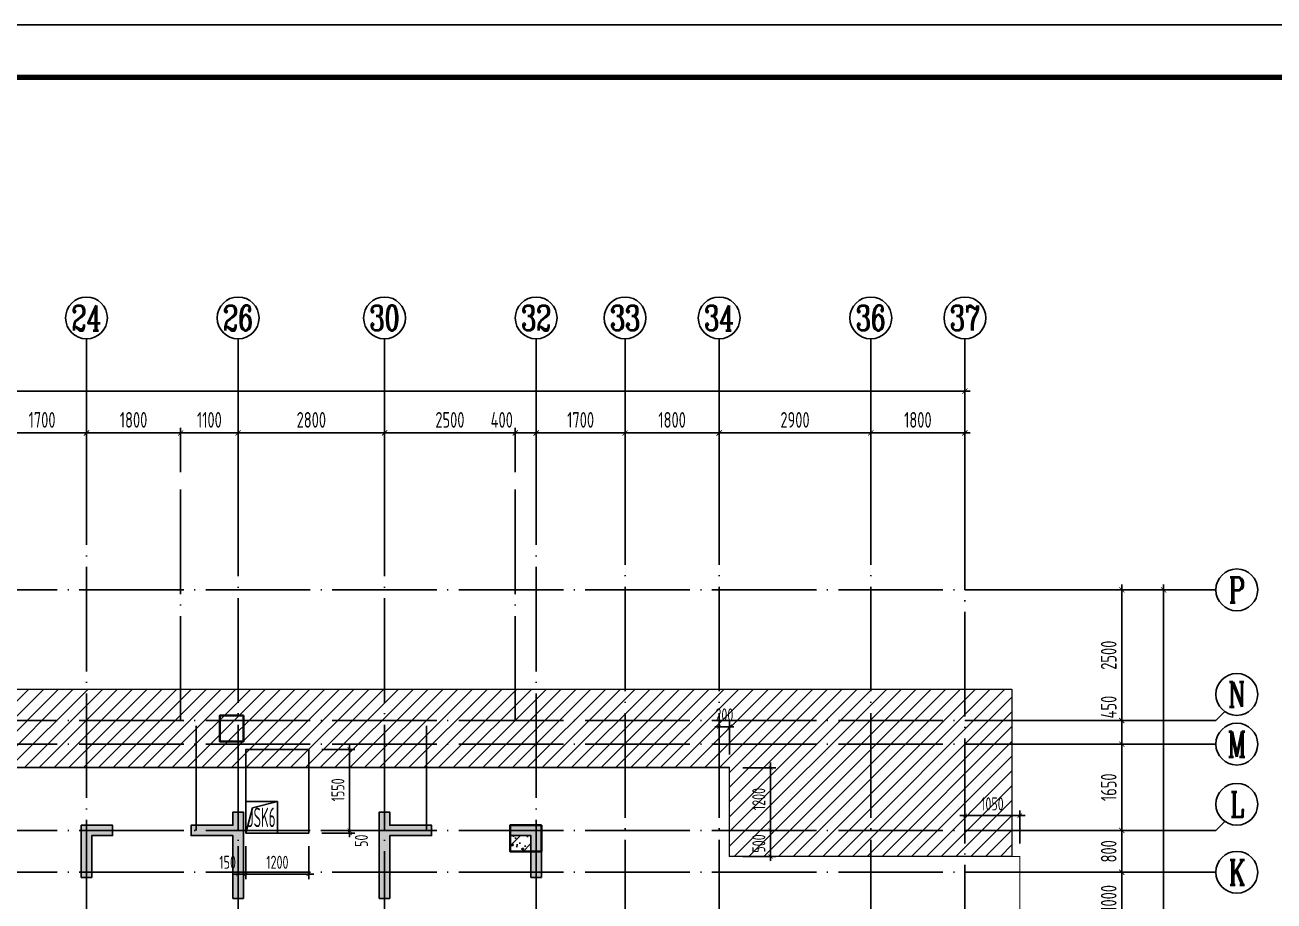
# Model space of a CAD drawing. Extents: x -812054 to 22247, y -644080 to 1003627.
# Drawn here: x -534956 to -511068, y -144221 to -127469 of the extents above; entities that cross this region are included whole.
import ezdxf
from ezdxf.enums import TextEntityAlignment as Align

# ---------------------------------------------------------------- set-up
doc = ezdxf.new("R2010")
doc.units = 0
doc.header["$LTSCALE"] = 1000
doc.linetypes.add('__DASH', pattern=[0.35, 0.25, -0.1])
doc.linetypes.add('DOTE', pattern=[2.42, 2, -0.2, 0.02, -0.2])
doc.layers.get('0').update_dxf_attribs({"linetype": 'CONTINUOUS'})
doc.layers.get('DEFPOINTS').update_dxf_attribs({"linetype": 'CONTINUOUS'})
for name, color, linetype in [('-TK', 7, 'CONTINUOUS'), ('0-R集水坑', 191, 'CONTINUOUS'), ('A-AXIS', 1, 'CONTINUOUS'), ('A-DOTE', 10, 'DOTE'), ('AXIS_NUM', 7, 'CONTINUOUS'), ('S-0-MODIFY', 201, 'CONTINUOUS'), ('S-B板填充', 251, 'CONTINUOUS'), ('S-J基础底板', 5, 'CONTINUOUS'), ('S-J基础底板标注', 3, 'CONTINUOUS'), ('S-Q墙填充', 252, 'CONTINUOUS'), ('S-Q墙实线', 6, 'CONTINUOUS'), ('S-Y一般标注', 3, 'CONTINUOUS'), ('S-Z柱实线', 6, 'CONTINUOUS')]:
    doc.layers.add(name, color=color, linetype=linetype)
doc.layers.add('等值线标注', color=7, linetype='CONTINUOUS', lineweight=18)
doc.styles.add('TSSD_Axis', font='complex.shx', dxfattribs={"width": 0.7, "bigfont": 'hztxt.shx'})
doc.styles.add('TSSD_DIMENSION', font='Tssdeng.shx', dxfattribs={"width": 0.7, "bigfont": 'tssdchn.shx'})
doc.styles.add('TSSD_REIN', font='tssdeng.shx', dxfattribs={"width": 0.7, "height": 300, "bigfont": 'tssdchn.shx'})
doc.dimstyles.new('TSSD_100_100', dxfattribs={"dimtxt": 300, "dimasz": 100, "dimexe": 100, "dimexo": 250, "dimgap": 100, "dimtad": 1, "dimdec": 0, "dimzin": 0, "dimdsep": 46, "dimtxsty": 'TSSD_DIMENSION', "dimblk": 'ARCHTICK', "dimcen": 0, "dimdle": 100, "dimclrt": 7, "dimadec": 0, "dimazin": 0, "dimtfac": 1, "dimtdec": 0, "dimtix": 1, "dimtmove": 2, "dimatfit": 3, "dimldrblk": 'ARCHTICK', "dimfxl": 1, "dimtolj": 1, "dimtzin": 0, "dimarcsym": 0})
doc.dimstyles.new('TSSD_100_100$0', dxfattribs={"dimtxt": 300, "dimasz": 80, "dimexe": 100, "dimexo": 250, "dimgap": 100, "dimtad": 1, "dimdec": 0, "dimzin": 0, "dimdsep": 46, "dimtxsty": 'TSSD_DIMENSION', "dimblk": 'ARCHTICK', "dimcen": 0, "dimdle": 100, "dimclrd": 3, "dimclre": 3, "dimclrt": 7, "dimadec": 0, "dimazin": 0, "dimtfac": 1, "dimtdec": 0, "dimtix": 1, "dimtmove": 2, "dimatfit": 3, "dimldrblk": 'ARCHTICK', "dimfxl": 1, "dimtolj": 1, "dimtzin": 0, "dimarcsym": 0})

# ---------------------------------------------------------------- blocks, each defined once
blk = doc.blocks.new('ts_axno')
at = {"color": 0, "linetype": 'ByBlock', "lineweight": -2}
blk.add_circle((0, 0), 0.5, dxfattribs=at)
at = {"color": 0, "linetype": 'ByBlock', "lineweight": -2, "style": 'TSSD_Axis', "width": 0.7}
blk.add_attdef('A', text='', height=0.6, dxfattribs=at).set_placement((0, 0), align=Align.MIDDLE_CENTER)
blk = doc.blocks.new('_ArchTick')
at = {"color": 0, "linetype": 'ByBlock', "const_width": 0.15}
blk.add_lwpolyline([(-0.5, -0.5), (0.5, 0.5)], dxfattribs=at)
blk = doc.blocks.new('*D523')
at = {"layer": 'DEFPOINTS', "color": 0, "transparency": 16777216}
for p in [(-59863, 270351), (-61563, 269351), (-59863, 269351)]:
    blk.add_point(p, dxfattribs=at)
at = {"layer": 'S-Y一般标注', "color": 0, "lineweight": -2, "transparency": 16777216}
for p, q in [((-61563, 269601), (-61563, 270451)), ((-59863, 269601), (-59863, 270451)), ((-61663, 270351), (-59763, 270351))]:
    blk.add_line(p, q, dxfattribs=at)
at = {"layer": 'S-Y一般标注', "color": 0, "lineweight": -2, "transparency": 16777216, "xscale": 100, "yscale": 100, "zscale": 100, "rotation": 180}
blk.add_blockref('_ArchTick', (-61563, 270351), dxfattribs=at)
at = {"layer": 'S-Y一般标注', "color": 0, "lineweight": -2, "transparency": 16777216, "xscale": 100, "yscale": 100, "zscale": 100}
blk.add_blockref('_ArchTick', (-59863, 270351), dxfattribs=at)
at = {"layer": 'S-Y一般标注', "color": 7, "transparency": 16777216, "insert": (-60713, 270601), "char_height": 300, "attachment_point": 5, "style": 'TSSD_DIMENSION'}
blk.add_mtext('\\A1;1700', dxfattribs=at)
blk = doc.blocks.new('*D524')
at = {"layer": 'DEFPOINTS', "color": 0, "transparency": 16777216}
for p in [(-56963, 270351), (-58063, 269351), (-56963, 269351)]:
    blk.add_point(p, dxfattribs=at)
at = {"layer": 'S-Y一般标注', "color": 0, "lineweight": -2, "transparency": 16777216}
for p, q in [((-58063, 269601), (-58063, 270451)), ((-56963, 269601), (-56963, 270451)), ((-58163, 270351), (-56863, 270351))]:
    blk.add_line(p, q, dxfattribs=at)
at = {"layer": 'S-Y一般标注', "color": 0, "lineweight": -2, "transparency": 16777216, "xscale": 100, "yscale": 100, "zscale": 100, "rotation": 180}
blk.add_blockref('_ArchTick', (-58063, 270351), dxfattribs=at)
at = {"layer": 'S-Y一般标注', "color": 0, "lineweight": -2, "transparency": 16777216, "xscale": 100, "yscale": 100, "zscale": 100}
blk.add_blockref('_ArchTick', (-56963, 270351), dxfattribs=at)
at = {"layer": 'S-Y一般标注', "color": 7, "transparency": 16777216, "insert": (-57513, 270601), "char_height": 300, "attachment_point": 5, "style": 'TSSD_DIMENSION'}
blk.add_mtext('\\A1;1100', dxfattribs=at)
blk = doc.blocks.new('*D525')
at = {"layer": 'DEFPOINTS', "color": 0, "transparency": 16777216}
for p in [(-54163, 270351), (-56963, 269351), (-54163, 269351)]:
    blk.add_point(p, dxfattribs=at)
at = {"layer": 'S-Y一般标注', "color": 0, "lineweight": -2, "transparency": 16777216}
for p, q in [((-56963, 269601), (-56963, 270451)), ((-54163, 269601), (-54163, 270451)), ((-57063, 270351), (-54063, 270351))]:
    blk.add_line(p, q, dxfattribs=at)
at = {"layer": 'S-Y一般标注', "color": 0, "lineweight": -2, "transparency": 16777216, "xscale": 100, "yscale": 100, "zscale": 100, "rotation": 180}
blk.add_blockref('_ArchTick', (-56963, 270351), dxfattribs=at)
at = {"layer": 'S-Y一般标注', "color": 0, "lineweight": -2, "transparency": 16777216, "xscale": 100, "yscale": 100, "zscale": 100}
blk.add_blockref('_ArchTick', (-54163, 270351), dxfattribs=at)
at = {"layer": 'S-Y一般标注', "color": 7, "transparency": 16777216, "insert": (-55563, 270601), "char_height": 300, "attachment_point": 5, "style": 'TSSD_DIMENSION'}
blk.add_mtext('\\A1;2800', dxfattribs=at)
blk = doc.blocks.new('*D526')
at = {"layer": 'DEFPOINTS', "color": 0, "transparency": 16777216}
for p in [(-51263, 270351), (-51663, 269351), (-51263, 269351)]:
    blk.add_point(p, dxfattribs=at)
at = {"layer": 'S-Y一般标注', "color": 0, "lineweight": -2, "transparency": 16777216}
for p, q in [((-51663, 269601), (-51663, 270451)), ((-51263, 269601), (-51263, 270451)), ((-51763, 270351), (-51163, 270351))]:
    blk.add_line(p, q, dxfattribs=at)
at = {"layer": 'S-Y一般标注', "color": 0, "lineweight": -2, "transparency": 16777216, "xscale": 100, "yscale": 100, "zscale": 100, "rotation": 180}
blk.add_blockref('_ArchTick', (-51663, 270351), dxfattribs=at)
at = {"layer": 'S-Y一般标注', "color": 0, "lineweight": -2, "transparency": 16777216, "xscale": 100, "yscale": 100, "zscale": 100}
blk.add_blockref('_ArchTick', (-51263, 270351), dxfattribs=at)
at = {"layer": 'S-Y一般标注', "color": 7, "transparency": 16777216, "insert": (-51921, 270601), "char_height": 300, "attachment_point": 5, "style": 'TSSD_DIMENSION'}
blk.add_mtext('\\A1;400', dxfattribs=at)
blk = doc.blocks.new('*D527')
at = {"layer": 'DEFPOINTS', "color": 0, "transparency": 16777216}
for p in [(-49563, 270351), (-51263, 269351), (-49563, 269351)]:
    blk.add_point(p, dxfattribs=at)
at = {"layer": 'S-Y一般标注', "color": 0, "lineweight": -2, "transparency": 16777216}
for p, q in [((-51263, 269601), (-51263, 270451)), ((-49563, 269601), (-49563, 270451)), ((-51363, 270351), (-49463, 270351))]:
    blk.add_line(p, q, dxfattribs=at)
at = {"layer": 'S-Y一般标注', "color": 0, "lineweight": -2, "transparency": 16777216, "xscale": 100, "yscale": 100, "zscale": 100, "rotation": 180}
blk.add_blockref('_ArchTick', (-51263, 270351), dxfattribs=at)
at = {"layer": 'S-Y一般标注', "color": 0, "lineweight": -2, "transparency": 16777216, "xscale": 100, "yscale": 100, "zscale": 100}
blk.add_blockref('_ArchTick', (-49563, 270351), dxfattribs=at)
at = {"layer": 'S-Y一般标注', "color": 7, "transparency": 16777216, "insert": (-50413, 270601), "char_height": 300, "attachment_point": 5, "style": 'TSSD_DIMENSION'}
blk.add_mtext('\\A1;1700', dxfattribs=at)
blk = doc.blocks.new('*D528')
at = {"layer": 'DEFPOINTS', "color": 0, "transparency": 16777216}
for p in [(-47763, 270351), (-49563, 269351), (-47763, 269351)]:
    blk.add_point(p, dxfattribs=at)
at = {"layer": 'S-Y一般标注', "color": 0, "lineweight": -2, "transparency": 16777216}
for p, q in [((-49563, 269601), (-49563, 270451)), ((-47763, 269601), (-47763, 270451)), ((-49663, 270351), (-47663, 270351))]:
    blk.add_line(p, q, dxfattribs=at)
at = {"layer": 'S-Y一般标注', "color": 0, "lineweight": -2, "transparency": 16777216, "xscale": 100, "yscale": 100, "zscale": 100, "rotation": 180}
blk.add_blockref('_ArchTick', (-49563, 270351), dxfattribs=at)
at = {"layer": 'S-Y一般标注', "color": 0, "lineweight": -2, "transparency": 16777216, "xscale": 100, "yscale": 100, "zscale": 100}
blk.add_blockref('_ArchTick', (-47763, 270351), dxfattribs=at)
at = {"layer": 'S-Y一般标注', "color": 7, "transparency": 16777216, "insert": (-48663, 270601), "char_height": 300, "attachment_point": 5, "style": 'TSSD_DIMENSION'}
blk.add_mtext('\\A1;1800', dxfattribs=at)
blk = doc.blocks.new('*D529')
at = {"layer": 'DEFPOINTS', "color": 0, "transparency": 16777216}
for p in [(-44863, 270351), (-47763, 269351), (-44863, 269351)]:
    blk.add_point(p, dxfattribs=at)
at = {"layer": 'S-Y一般标注', "color": 0, "lineweight": -2, "transparency": 16777216}
for p, q in [((-47763, 269601), (-47763, 270451)), ((-44863, 269601), (-44863, 270451)), ((-47863, 270351), (-44763, 270351))]:
    blk.add_line(p, q, dxfattribs=at)
at = {"layer": 'S-Y一般标注', "color": 0, "lineweight": -2, "transparency": 16777216, "xscale": 100, "yscale": 100, "zscale": 100, "rotation": 180}
blk.add_blockref('_ArchTick', (-47763, 270351), dxfattribs=at)
at = {"layer": 'S-Y一般标注', "color": 0, "lineweight": -2, "transparency": 16777216, "xscale": 100, "yscale": 100, "zscale": 100}
blk.add_blockref('_ArchTick', (-44863, 270351), dxfattribs=at)
at = {"layer": 'S-Y一般标注', "color": 7, "transparency": 16777216, "insert": (-46313, 270601), "char_height": 300, "attachment_point": 5, "style": 'TSSD_DIMENSION'}
blk.add_mtext('\\A1;2900', dxfattribs=at)
blk = doc.blocks.new('*D530')
at = {"layer": 'DEFPOINTS', "color": 0, "transparency": 16777216}
for p in [(-43063, 270351), (-44863, 269351), (-43063, 269351)]:
    blk.add_point(p, dxfattribs=at)
at = {"layer": 'S-Y一般标注', "color": 0, "lineweight": -2, "transparency": 16777216}
for p, q in [((-44863, 269601), (-44863, 270451)), ((-43063, 269601), (-43063, 270451)), ((-44963, 270351), (-42963, 270351))]:
    blk.add_line(p, q, dxfattribs=at)
at = {"layer": 'S-Y一般标注', "color": 0, "lineweight": -2, "transparency": 16777216, "xscale": 100, "yscale": 100, "zscale": 100, "rotation": 180}
blk.add_blockref('_ArchTick', (-44863, 270351), dxfattribs=at)
at = {"layer": 'S-Y一般标注', "color": 0, "lineweight": -2, "transparency": 16777216, "xscale": 100, "yscale": 100, "zscale": 100}
blk.add_blockref('_ArchTick', (-43063, 270351), dxfattribs=at)
at = {"layer": 'S-Y一般标注', "color": 7, "transparency": 16777216, "insert": (-43963, 270601), "char_height": 300, "attachment_point": 5, "style": 'TSSD_DIMENSION'}
blk.add_mtext('\\A1;1800', dxfattribs=at)
blk = doc.blocks.new('*D531')
at = {"layer": 'DEFPOINTS', "color": 0, "transparency": 16777216}
for p in [(-43063, 271151), (-93063, 269351), (-43063, 269351)]:
    blk.add_point(p, dxfattribs=at)
at = {"layer": 'S-Y一般标注', "color": 0, "lineweight": -2, "transparency": 16777216}
for p, q in [((-93163, 271151), (-42963, 271151)), ((-93063, 269601), (-93063, 271251)), ((-43063, 269601), (-43063, 271251))]:
    blk.add_line(p, q, dxfattribs=at)
at = {"layer": 'S-Y一般标注', "color": 0, "lineweight": -2, "transparency": 16777216, "xscale": 100, "yscale": 100, "zscale": 100, "rotation": 180}
blk.add_blockref('_ArchTick', (-93063, 271151), dxfattribs=at)
at = {"layer": 'S-Y一般标注', "color": 0, "lineweight": -2, "transparency": 16777216, "xscale": 100, "yscale": 100, "zscale": 100}
blk.add_blockref('_ArchTick', (-43063, 271151), dxfattribs=at)
at = {"layer": 'S-Y一般标注', "color": 7, "transparency": 16777216, "insert": (-68063, 271401), "char_height": 300, "attachment_point": 5, "style": 'TSSD_DIMENSION'}
blk.add_mtext('\\A1;50000', dxfattribs=at)
blk = doc.blocks.new('*D546')
at = {"layer": 'DEFPOINTS', "color": 0, "transparency": 16777216}
for p in [(-58063, 270351), (-59863, 269351), (-58063, 269351)]:
    blk.add_point(p, dxfattribs=at)
at = {"layer": 'S-Y一般标注', "color": 0, "lineweight": -2, "transparency": 16777216}
for p, q in [((-59863, 269601), (-59863, 270451)), ((-58063, 269601), (-58063, 270451)), ((-59963, 270351), (-57963, 270351))]:
    blk.add_line(p, q, dxfattribs=at)
at = {"layer": 'S-Y一般标注', "color": 0, "lineweight": -2, "transparency": 16777216, "xscale": 100, "yscale": 100, "zscale": 100, "rotation": 180}
blk.add_blockref('_ArchTick', (-59863, 270351), dxfattribs=at)
at = {"layer": 'S-Y一般标注', "color": 0, "lineweight": -2, "transparency": 16777216, "xscale": 100, "yscale": 100, "zscale": 100}
blk.add_blockref('_ArchTick', (-58063, 270351), dxfattribs=at)
at = {"layer": 'S-Y一般标注', "color": 7, "transparency": 16777216, "insert": (-58963, 270601), "char_height": 300, "attachment_point": 5, "style": 'TSSD_DIMENSION'}
blk.add_mtext('\\A1;1800', dxfattribs=at)
blk = doc.blocks.new('*D547')
at = {"layer": 'DEFPOINTS', "color": 0, "transparency": 16777216}
for p in [(-51663, 270351), (-54163, 269351), (-51663, 269351)]:
    blk.add_point(p, dxfattribs=at)
at = {"layer": 'S-Y一般标注', "color": 0, "lineweight": -2, "transparency": 16777216}
for p, q in [((-54163, 269601), (-54163, 270451)), ((-51663, 269601), (-51663, 270451)), ((-54263, 270351), (-51563, 270351))]:
    blk.add_line(p, q, dxfattribs=at)
at = {"layer": 'S-Y一般标注', "color": 0, "lineweight": -2, "transparency": 16777216, "xscale": 100, "yscale": 100, "zscale": 100, "rotation": 180}
blk.add_blockref('_ArchTick', (-54163, 270351), dxfattribs=at)
at = {"layer": 'S-Y一般标注', "color": 0, "lineweight": -2, "transparency": 16777216, "xscale": 100, "yscale": 100, "zscale": 100}
blk.add_blockref('_ArchTick', (-51663, 270351), dxfattribs=at)
at = {"layer": 'S-Y一般标注', "color": 7, "transparency": 16777216, "insert": (-52913, 270601), "char_height": 300, "attachment_point": 5, "style": 'TSSD_DIMENSION'}
blk.add_mtext('\\A1;2500', dxfattribs=at)
blk = doc.blocks.new('*D570')
at = {"layer": 'DEFPOINTS', "color": 0, "transparency": 16777216}
for p in [(-41063, 261951), (-40063, 261951), (-41063, 260951)]:
    blk.add_point(p, dxfattribs=at)
at = {"layer": 'S-Y一般标注', "color": 0, "lineweight": -2, "transparency": 16777216}
for p, q in [((-40813, 261951), (-39963, 261951)), ((-40063, 260851), (-40063, 262051)), ((-40813, 260951), (-39963, 260951))]:
    blk.add_line(p, q, dxfattribs=at)
at = {"layer": 'S-Y一般标注', "color": 0, "lineweight": -2, "transparency": 16777216, "xscale": 100, "yscale": 100, "zscale": 100}
for p, rotation in [((-40063, 261951), 90), ((-40063, 260951), 270)]:
    blk.add_blockref('_ArchTick', p, dxfattribs=dict(at, rotation=rotation))
at = {"layer": 'S-Y一般标注', "color": 7, "transparency": 16777216, "insert": (-40313, 261451), "char_height": 300, "attachment_point": 5, "rotation": 90, "style": 'TSSD_DIMENSION'}
blk.add_mtext('\\A1;1000', dxfattribs=at)
blk = doc.blocks.new('*D571')
at = {"layer": 'DEFPOINTS', "color": 0, "transparency": 16777216}
for p in [(-41063, 267351), (-39263, 267351), (-41063, 251851)]:
    blk.add_point(p, dxfattribs=at)
at = {"layer": 'S-Y一般标注', "color": 0, "lineweight": -2, "transparency": 16777216}
for p, q in [((-40813, 267351), (-39163, 267351)), ((-39263, 251751), (-39263, 267451)), ((-40813, 251851), (-39163, 251851))]:
    blk.add_line(p, q, dxfattribs=at)
at = {"layer": 'S-Y一般标注', "color": 0, "lineweight": -2, "transparency": 16777216, "xscale": 100, "yscale": 100, "zscale": 100}
for p, rotation in [((-39263, 267351), 90), ((-39263, 251851), 270)]:
    blk.add_blockref('_ArchTick', p, dxfattribs=dict(at, rotation=rotation))
at = {"layer": 'S-Y一般标注', "color": 7, "transparency": 16777216, "insert": (-39513, 259601), "char_height": 300, "attachment_point": 5, "rotation": 90, "style": 'TSSD_DIMENSION'}
blk.add_mtext('\\A1;15500', dxfattribs=at)
blk = doc.blocks.new('*D572')
at = {"layer": 'DEFPOINTS', "color": 0, "transparency": 16777216}
for p in [(-41063, 262751), (-40063, 262751), (-41063, 261951)]:
    blk.add_point(p, dxfattribs=at)
at = {"layer": 'S-Y一般标注', "color": 0, "lineweight": -2, "transparency": 16777216}
for p, q in [((-40063, 261851), (-40063, 262851)), ((-40813, 262751), (-39963, 262751)), ((-40813, 261951), (-39963, 261951))]:
    blk.add_line(p, q, dxfattribs=at)
at = {"layer": 'S-Y一般标注', "color": 0, "lineweight": -2, "transparency": 16777216, "xscale": 100, "yscale": 100, "zscale": 100}
for p, rotation in [((-40063, 262751), 90), ((-40063, 261951), 270)]:
    blk.add_blockref('_ArchTick', p, dxfattribs=dict(at, rotation=rotation))
at = {"layer": 'S-Y一般标注', "color": 7, "transparency": 16777216, "insert": (-40313, 262351), "char_height": 300, "attachment_point": 5, "rotation": 90, "style": 'TSSD_DIMENSION'}
blk.add_mtext('\\A1;800', dxfattribs=at)
blk = doc.blocks.new('*D573')
at = {"layer": 'DEFPOINTS', "color": 0, "transparency": 16777216}
for p in [(-41063, 264851), (-40063, 264851), (-41063, 264401)]:
    blk.add_point(p, dxfattribs=at)
at = {"layer": 'S-Y一般标注', "color": 0, "lineweight": -2, "transparency": 16777216}
for p, q in [((-40063, 264301), (-40063, 264951)), ((-40813, 264851), (-39963, 264851)), ((-40813, 264401), (-39963, 264401))]:
    blk.add_line(p, q, dxfattribs=at)
at = {"layer": 'S-Y一般标注', "color": 0, "lineweight": -2, "transparency": 16777216, "xscale": 100, "yscale": 100, "zscale": 100}
for p, rotation in [((-40063, 264851), 90), ((-40063, 264401), 270)]:
    blk.add_blockref('_ArchTick', p, dxfattribs=dict(at, rotation=rotation))
at = {"layer": 'S-Y一般标注', "color": 7, "transparency": 16777216, "insert": (-40313, 265109), "char_height": 300, "attachment_point": 5, "rotation": 90, "style": 'TSSD_DIMENSION'}
blk.add_mtext('\\A1;450', dxfattribs=at)
blk = doc.blocks.new('*D574')
at = {"layer": 'DEFPOINTS', "color": 0, "transparency": 16777216}
for p in [(-41063, 267351), (-40063, 267351), (-41063, 264851)]:
    blk.add_point(p, dxfattribs=at)
at = {"layer": 'S-Y一般标注', "color": 0, "lineweight": -2, "transparency": 16777216}
for p, q in [((-40813, 267351), (-39963, 267351)), ((-40063, 264751), (-40063, 267451)), ((-40813, 264851), (-39963, 264851))]:
    blk.add_line(p, q, dxfattribs=at)
at = {"layer": 'S-Y一般标注', "color": 0, "lineweight": -2, "transparency": 16777216, "xscale": 100, "yscale": 100, "zscale": 100}
for p, rotation in [((-40063, 267351), 90), ((-40063, 264851), 270)]:
    blk.add_blockref('_ArchTick', p, dxfattribs=dict(at, rotation=rotation))
at = {"layer": 'S-Y一般标注', "color": 7, "transparency": 16777216, "insert": (-40313, 266101), "char_height": 300, "attachment_point": 5, "rotation": 90, "style": 'TSSD_DIMENSION'}
blk.add_mtext('\\A1;2500', dxfattribs=at)
blk = doc.blocks.new('*D577')
at = {"layer": 'DEFPOINTS', "color": 0, "transparency": 16777216}
for p in [(-41063, 264401), (-40063, 264401), (-41063, 262751)]:
    blk.add_point(p, dxfattribs=at)
at = {"layer": 'S-Y一般标注', "color": 0, "lineweight": -2, "transparency": 16777216}
for p, q in [((-40063, 262651), (-40063, 264501)), ((-40813, 264401), (-39963, 264401)), ((-40813, 262751), (-39963, 262751))]:
    blk.add_line(p, q, dxfattribs=at)
at = {"layer": 'S-Y一般标注', "color": 0, "lineweight": -2, "transparency": 16777216, "xscale": 100, "yscale": 100, "zscale": 100}
for p, rotation in [((-40063, 264401), 90), ((-40063, 262751), 270)]:
    blk.add_blockref('_ArchTick', p, dxfattribs=dict(at, rotation=rotation))
at = {"layer": 'S-Y一般标注', "color": 7, "transparency": 16777216, "insert": (-40313, 263576), "char_height": 300, "attachment_point": 5, "rotation": 90, "style": 'TSSD_DIMENSION'}
blk.add_mtext('\\A1;1650', dxfattribs=at)
blk = doc.blocks.new('*D586')
at = {"layer": 'DEFPOINTS', "color": 0, "transparency": 16777216}
for p in [(-516980, -142588), (-516980, -143371), (-515930, -143371)]:
    blk.add_point(p, dxfattribs=at)
at = {"layer": 'S-J基础底板标注', "color": 3, "lineweight": -2, "transparency": 16777216}
for p, q in [((-515830, -142588), (-517080, -142588)), ((-516980, -143121), (-516980, -142488)), ((-515930, -143121), (-515930, -142488))]:
    blk.add_line(p, q, dxfattribs=at)
at = {"layer": 'S-J基础底板标注', "color": 3, "lineweight": -2, "transparency": 16777216, "xscale": 80, "yscale": 80, "zscale": 80}
for p, rotation in [((-516980, -142588), 179.9999937582542), ((-515930, -142588), 359.9999937582543)]:
    blk.add_blockref('_ArchTick', p, dxfattribs=dict(at, rotation=rotation))
at = {"layer": 'S-J基础底板标注', "color": 7, "transparency": 16777216, "insert": (-516455, -142363), "char_height": 250, "attachment_point": 5, "rotation": 360, "style": 'TSSD_DIMENSION'}
blk.add_mtext('\\A1;1050', dxfattribs=at)
blk = doc.blocks.new('*D595')
at = {"layer": 'DEFPOINTS', "color": 0, "transparency": 16777216}
for p in [(-521680, -140888), (-521680, -141671), (-521480, -141671)]:
    blk.add_point(p, dxfattribs=at)
at = {"layer": 'S-J基础底板标注', "color": 3, "lineweight": -2, "transparency": 16777216}
for p, q in [((-521680, -140888), (-521760, -140888)), ((-521680, -141421), (-521680, -140788)), ((-521480, -140888), (-521680, -140888)), ((-521480, -141421), (-521480, -140788)), ((-521480, -140888), (-521400, -140888))]:
    blk.add_line(p, q, dxfattribs=at)
at = {"layer": 'S-J基础底板标注', "color": 3, "lineweight": -2, "transparency": 16777216, "xscale": 80, "yscale": 80, "zscale": 80}
blk.add_blockref('_ArchTick', (-521680, -140888), dxfattribs=at)
at = {"layer": 'S-J基础底板标注', "color": 3, "lineweight": -2, "transparency": 16777216, "xscale": 80, "yscale": 80, "zscale": 80, "rotation": 180}
blk.add_blockref('_ArchTick', (-521480, -140888), dxfattribs=at)
at = {"layer": 'S-J基础底板标注', "color": 7, "transparency": 16777216, "insert": (-521580, -140663), "char_height": 250, "attachment_point": 5, "style": 'TSSD_DIMENSION'}
blk.add_mtext('\\A1;200', dxfattribs=at)
blk = doc.blocks.new('*D600')
at = {"layer": 'DEFPOINTS', "color": 0, "transparency": 16777216}
for p in [(-521480, -141671), (-521480, -142871), (-520697, -142871)]:
    blk.add_point(p, dxfattribs=at)
at = {"layer": 'S-J基础底板标注', "color": 3, "lineweight": -2, "transparency": 16777216}
for p, q in [((-520697, -141571), (-520697, -142971)), ((-521230, -141671), (-520597, -141671)), ((-521230, -142871), (-520597, -142871))]:
    blk.add_line(p, q, dxfattribs=at)
at = {"layer": 'S-J基础底板标注', "color": 3, "lineweight": -2, "transparency": 16777216, "xscale": 80, "yscale": 80, "zscale": 80}
for p, rotation in [((-520697, -141671), 90), ((-520697, -142871), 270)]:
    blk.add_blockref('_ArchTick', p, dxfattribs=dict(at, rotation=rotation))
at = {"layer": 'S-J基础底板标注', "color": 7, "transparency": 16777216, "insert": (-520922, -142271), "char_height": 250, "attachment_point": 5, "rotation": 90, "style": 'TSSD_DIMENSION'}
blk.add_mtext('\\A1;1200', dxfattribs=at)
blk = doc.blocks.new('*D625')
at = {"layer": 'DEFPOINTS', "color": 0, "transparency": 16777216}
for p in [(-521480, -142871), (-521480, -143371), (-520697, -143371)]:
    blk.add_point(p, dxfattribs=at)
at = {"layer": 'S-J基础底板标注', "color": 3, "lineweight": -2, "transparency": 16777216}
for p, q in [((-520697, -142871), (-520697, -142791)), ((-521230, -142871), (-520597, -142871)), ((-520697, -142871), (-520697, -143371)), ((-521230, -143371), (-520597, -143371)), ((-520697, -143371), (-520697, -143451))]:
    blk.add_line(p, q, dxfattribs=at)
at = {"layer": 'S-J基础底板标注', "color": 3, "lineweight": -2, "transparency": 16777216, "xscale": 80, "yscale": 80, "zscale": 80}
for p, rotation in [((-520697, -142871), 270), ((-520697, -143371), 90)]:
    blk.add_blockref('_ArchTick', p, dxfattribs=dict(at, rotation=rotation))
at = {"layer": 'S-J基础底板标注', "color": 7, "transparency": 16777216, "insert": (-520922, -143121), "char_height": 250, "attachment_point": 5, "rotation": 90, "style": 'TSSD_DIMENSION'}
blk.add_mtext('\\A1;500', dxfattribs=at)
blk = doc.blocks.new('A1')
blk.add_lwpolyline([(0, 59400), (0, 0), (84100, 0), (84100, 59400)], close=True)
at = {"const_width": 100}
blk.add_lwpolyline([(2500, 58400), (2500, 1000), (83100, 1000), (83100, 58400)], close=True, dxfattribs=at)
blk = doc.blocks.new('*D2483')
at = {"layer": 'DEFPOINTS', "color": 0, "transparency": 16777216}
for p in [(-529530, -142871), (-529530, -142921), (-528747, -142871)]:
    blk.add_point(p, dxfattribs=at)
at = {"layer": 'S-J基础底板标注', "color": 3, "lineweight": -2, "transparency": 16777216}
for p, q in [((-528747, -142871), (-528747, -142791)), ((-529280, -142871), (-528647, -142871)), ((-529280, -142921), (-528647, -142921)), ((-528747, -142921), (-528747, -142871)), ((-528747, -142921), (-528747, -143001))]:
    blk.add_line(p, q, dxfattribs=at)
at = {"layer": 'S-J基础底板标注', "color": 3, "lineweight": -2, "transparency": 16777216, "xscale": 80, "yscale": 80, "zscale": 80}
for p, rotation in [((-528747, -142871), 270), ((-528747, -142921), 90)]:
    blk.add_blockref('_ArchTick', p, dxfattribs=dict(at, rotation=rotation))
at = {"layer": 'S-J基础底板标注', "color": 7, "transparency": 16777216, "insert": (-528522, -143068), "char_height": 250, "attachment_point": 5, "rotation": 90, "style": 'TSSD_DIMENSION'}
blk.add_mtext('\\A1;50', dxfattribs=at)
blk = doc.blocks.new('*D2480')
at = {"layer": 'DEFPOINTS', "color": 0, "transparency": 16777216}
for p in [(-529530, -141321), (-528747, -141321), (-529530, -142871)]:
    blk.add_point(p, dxfattribs=at)
at = {"layer": 'S-J基础底板标注', "color": 3, "lineweight": -2, "transparency": 16777216}
for p, q in [((-529280, -141321), (-528647, -141321)), ((-528747, -142971), (-528747, -141221)), ((-529280, -142871), (-528647, -142871))]:
    blk.add_line(p, q, dxfattribs=at)
at = {"layer": 'S-J基础底板标注', "color": 3, "lineweight": -2, "transparency": 16777216, "xscale": 80, "yscale": 80, "zscale": 80}
for p, rotation in [((-528747, -141321), 90), ((-528747, -142871), 270)]:
    blk.add_blockref('_ArchTick', p, dxfattribs=dict(at, rotation=rotation))
at = {"layer": 'S-J基础底板标注', "color": 7, "transparency": 16777216, "insert": (-528972, -142096), "char_height": 250, "attachment_point": 5, "rotation": 90, "style": 'TSSD_DIMENSION'}
blk.add_mtext('\\A1;1550', dxfattribs=at)
blk = doc.blocks.new('*D2481')
at = {"layer": 'DEFPOINTS', "color": 0, "transparency": 16777216}
for p in [(-530730, -142921), (-529530, -142921), (-529530, -143705)]:
    blk.add_point(p, dxfattribs=at)
at = {"layer": 'S-J基础底板标注', "color": 3, "lineweight": -2, "transparency": 16777216}
for p, q in [((-530730, -143171), (-530730, -143805)), ((-529530, -143171), (-529530, -143805)), ((-530830, -143705), (-529430, -143705))]:
    blk.add_line(p, q, dxfattribs=at)
at = {"layer": 'S-J基础底板标注', "color": 3, "lineweight": -2, "transparency": 16777216, "xscale": 80, "yscale": 80, "zscale": 80, "rotation": 180}
blk.add_blockref('_ArchTick', (-530730, -143705), dxfattribs=at)
at = {"layer": 'S-J基础底板标注', "color": 3, "lineweight": -2, "transparency": 16777216, "xscale": 80, "yscale": 80, "zscale": 80}
blk.add_blockref('_ArchTick', (-529530, -143705), dxfattribs=at)
at = {"layer": 'S-J基础底板标注', "color": 7, "transparency": 16777216, "insert": (-530130, -143480), "char_height": 250, "attachment_point": 5, "style": 'TSSD_DIMENSION'}
blk.add_mtext('\\A1;1200', dxfattribs=at)
blk = doc.blocks.new('*D2482')
at = {"layer": 'DEFPOINTS', "color": 0, "transparency": 16777216}
for p in [(-530880, -142921), (-530730, -142921), (-530730, -143705)]:
    blk.add_point(p, dxfattribs=at)
at = {"layer": 'S-J基础底板标注', "color": 3, "lineweight": -2, "transparency": 16777216}
for p, q in [((-530880, -143171), (-530880, -143805)), ((-530730, -143171), (-530730, -143805)), ((-530880, -143705), (-530960, -143705)), ((-530880, -143705), (-530730, -143705)), ((-530730, -143705), (-530650, -143705))]:
    blk.add_line(p, q, dxfattribs=at)
at = {"layer": 'S-J基础底板标注', "color": 3, "lineweight": -2, "transparency": 16777216, "xscale": 80, "yscale": 80, "zscale": 80}
blk.add_blockref('_ArchTick', (-530880, -143705), dxfattribs=at)
at = {"layer": 'S-J基础底板标注', "color": 3, "lineweight": -2, "transparency": 16777216, "xscale": 80, "yscale": 80, "zscale": 80, "rotation": 180}
blk.add_blockref('_ArchTick', (-530730, -143705), dxfattribs=at)
at = {"layer": 'S-J基础底板标注', "color": 7, "transparency": 16777216, "insert": (-531081, -143480), "char_height": 250, "attachment_point": 5, "style": 'TSSD_DIMENSION'}
blk.add_mtext('\\A1;150', dxfattribs=at)
blk = doc.blocks.new('20210826.15192166')
at = {"layer": 'A-AXIS'}
for p, q in [((123917.3, -185644.4), (123917.3, -182844.4)), ((126817.3, -185644.4), (126817.3, -182844.4)), ((129617.3, -185644.4), (129617.3, -182844.4)), ((132517.3, -185644.4), (132517.3, -182844.4)), ((134217.3, -185644.4), (134217.3, -182844.4)), ((136017.3, -185644.4), (136017.3, -182844.4)), ((138917.3, -185644.4), (138917.3, -182844.4)), ((140717.3, -185644.4), (140717.3, -182844.4)), ((142717.3, -187644.4), (145517.3, -187644.4)), ((142717.3, -190144.4), (145517.3, -190144.4)), ((145517.3, -190144.4), (145688.9, -189972.8)), ((142717.3, -190594.4), (145517.3, -190594.4)), ((142717.3, -192244.4), (145517.3, -192244.4)), ((145517.3, -192244.4), (145688.9, -192072.8)), ((142717.3, -193044.4), (145517.3, -193044.4))]:
    blk.add_line(p, q, dxfattribs=at)
at = {"layer": 'A-DOTE'}
for p, q in [((123917.3, -194044.4), (123917.3, -185644.4)), ((125717.3, -190144.4), (125717.3, -185644.4)), ((126817.3, -194644.1), (126817.3, -185644.4)), ((129617.3, -194644.1), (129617.3, -185644.4)), ((132117.3, -190144.4), (132117.3, -185644.4)), ((132517.3, -194044.4), (132517.3, -185644.4)), ((134217.3, -196844.4), (134217.3, -185644.4)), ((136017.3, -196844.4), (136017.3, -185644.4)), ((138917.3, -196844.4), (138917.3, -185644.4)), ((140717.3, -185644.4), (140717.3, -205144.4)), ((142717.3, -187644.4), (86717.3, -187644.4)), ((142717.3, -190144.4), (86717.3, -190144.4)), ((126017.3, -192244.4), (126017.3, -190144.4)), ((130417.3, -192244.4), (130417.3, -190144.4)), ((142717.3, -190594.4), (86717.3, -190594.4)), ((142717.3, -192244.4), (86717.3, -192244.4)), ((142717.3, -193044.4), (86717.3, -193044.4))]:
    blk.add_line(p, q, dxfattribs=at)
at = {"layer": 'A-AXIS'}
ref = blk.add_blockref('ts_axno', (123917.3, -182444.4), dxfattribs=dict(at, xscale=800, yscale=800, zscale=800))
ref.add_attrib('16', '24', dxfattribs={"layer": 'AXIS_NUM', "height": 480, "style": 'TSSD_Axis', "width": 0.7}).set_placement((123917.3, -182444.4), align=Align.MIDDLE_CENTER)
ref = blk.add_blockref('ts_axno', (126817.3, -182444.4), dxfattribs=dict(at, xscale=800, yscale=800, zscale=800))
ref.add_attrib('17', '26', dxfattribs={"layer": 'AXIS_NUM', "height": 480, "style": 'TSSD_Axis', "width": 0.7}).set_placement((126817.3, -182444.4), align=Align.MIDDLE_CENTER)
ref = blk.add_blockref('ts_axno', (129617.3, -182444.4), dxfattribs=dict(at, xscale=800, yscale=800, zscale=800))
ref.add_attrib('18', '30', dxfattribs={"layer": 'AXIS_NUM', "height": 480, "style": 'TSSD_Axis', "width": 0.7}).set_placement((129617.3, -182444.4), align=Align.MIDDLE_CENTER)
ref = blk.add_blockref('ts_axno', (132517.3, -182444.4), dxfattribs=dict(at, xscale=800, yscale=800, zscale=800))
ref.add_attrib('19', '32', dxfattribs={"layer": 'AXIS_NUM', "height": 480, "style": 'TSSD_Axis', "width": 0.7}).set_placement((132517.3, -182444.4), align=Align.MIDDLE_CENTER)
ref = blk.add_blockref('ts_axno', (134217.3, -182444.4), dxfattribs=dict(at, xscale=800, yscale=800, zscale=800))
ref.add_attrib('20', '33', dxfattribs={"layer": 'AXIS_NUM', "height": 480, "style": 'TSSD_Axis', "width": 0.7}).set_placement((134217.3, -182444.4), align=Align.MIDDLE_CENTER)
ref = blk.add_blockref('ts_axno', (136017.3, -182444.4), dxfattribs=dict(at, xscale=800, yscale=800, zscale=800))
ref.add_attrib('21', '34', dxfattribs={"layer": 'AXIS_NUM', "height": 480, "style": 'TSSD_Axis', "width": 0.7}).set_placement((136017.3, -182444.4), align=Align.MIDDLE_CENTER)
ref = blk.add_blockref('ts_axno', (138917.3, -182444.4), dxfattribs=dict(at, xscale=800, yscale=800, zscale=800))
ref.add_attrib('22', '36', dxfattribs={"layer": 'AXIS_NUM', "height": 480, "style": 'TSSD_Axis', "width": 0.7}).set_placement((138917.3, -182444.4), align=Align.MIDDLE_CENTER)
ref = blk.add_blockref('ts_axno', (140717.3, -182444.4), dxfattribs=dict(at, xscale=800, yscale=800, zscale=800))
ref.add_attrib('23', '37', dxfattribs={"layer": 'AXIS_NUM', "height": 480, "style": 'TSSD_Axis', "width": 0.7}).set_placement((140717.3, -182444.4), align=Align.MIDDLE_CENTER)
ref = blk.add_blockref('ts_axno', (145917.3, -187644.4), dxfattribs=dict(at, xscale=-800, yscale=800, zscale=800))
ref.add_attrib('G', 'P', dxfattribs={"layer": 'AXIS_NUM', "height": 480, "style": 'TSSD_Axis', "width": 0.7}).set_placement((145917.3, -187644.4), align=Align.MIDDLE_CENTER)
ref = blk.add_blockref('ts_axno', (145917.3, -189644.4), dxfattribs=dict(at, xscale=-800, yscale=800, zscale=800))
ref.add_attrib('G', 'N', dxfattribs={"layer": 'AXIS_NUM', "height": 480, "style": 'TSSD_Axis', "width": 0.7}).set_placement((145917.3, -189644.4), align=Align.MIDDLE_CENTER)
ref = blk.add_blockref('ts_axno', (145917.3, -190594.4), dxfattribs=dict(at, xscale=-800, yscale=800, zscale=800, rotation=359.9999999999997))
ref.add_attrib('G', 'M', dxfattribs={"layer": 'AXIS_NUM', "height": 480, "rotation": 360, "style": 'TSSD_Axis', "width": 0.7}).set_placement((145917.3, -190594.4), align=Align.MIDDLE_CENTER)
ref = blk.add_blockref('ts_axno', (145917.3, -191744.4), dxfattribs=dict(at, xscale=-800, yscale=800, zscale=800))
ref.add_attrib('G', 'L', dxfattribs={"layer": 'AXIS_NUM', "height": 480, "style": 'TSSD_Axis', "width": 0.7}).set_placement((145917.3, -191744.4), align=Align.MIDDLE_CENTER)
ref = blk.add_blockref('ts_axno', (145917.3, -193044.4), dxfattribs=dict(at, xscale=-800, yscale=800, zscale=800))
ref.add_attrib('G', 'K', dxfattribs={"layer": 'AXIS_NUM', "height": 480, "style": 'TSSD_Axis', "width": 0.7}).set_placement((145917.3, -193044.4), align=Align.MIDDLE_CENTER)
at = {"layer": 'S-Y一般标注'}
for base, p1, p2, picture, middle in [((140717.3, -183844.4), (90717.3, -185644.4), (140717.3, -185644.4), '*D531', (115717.3, -183594.4)), ((123917.3, -184644.4), (122217.3, -185644.4), (123917.3, -185644.4), '*D523', (123067.3, -184394.4)), ((125717.3, -184644.4), (123917.3, -185644.4), (125717.3, -185644.4), '*D546', (124817.3, -184394.4)), ((126817.3, -184644.4), (125717.3, -185644.4), (126817.3, -185644.4), '*D524', (126267.3, -184394.4)), ((129617.3, -184644.4), (126817.3, -185644.4), (129617.3, -185644.4), '*D525', (128217.3, -184394.4)), ((132117.3, -184644.4), (129617.3, -185644.4), (132117.3, -185644.4), '*D547', (130867.3, -184394.4)), ((134217.3, -184644.4), (132517.3, -185644.4), (134217.3, -185644.4), '*D527', (133367.3, -184394.4)), ((136017.3, -184644.4), (134217.3, -185644.4), (136017.3, -185644.4), '*D528', (135117.3, -184394.4)), ((138917.3, -184644.4), (136017.3, -185644.4), (138917.3, -185644.4), '*D529', (137467.3, -184394.4)), ((140717.3, -184644.4), (138917.3, -185644.4), (140717.3, -185644.4), '*D530', (139817.3, -184394.4))]:
    dim = blk.add_linear_dim(base=base, p1=p1, p2=p2, dimstyle='TSSD_100_100', dxfattribs=at)
    dim.commit()
    dim.dimension.update_dxf_attribs({"geometry": picture, "text_midpoint": middle, "insert": (183780.4, -454995.1)})
dim = blk.add_linear_dim(base=(132517.3, -184644.4), p1=(132117.3, -185644.4), p2=(132517.3, -185644.4), dimstyle='TSSD_100_100', dxfattribs=at)
dim.commit()
dim.dimension.update_dxf_attribs({"geometry": '*D526', "text_midpoint": (131859.2, -184394.4), "dimtype": 128, "insert": (183780.4, -454995.1)})
for base, p1, p2, picture, middle in [((144517.3, -187644.4), (142717.3, -203144.4), (142717.3, -187644.4), '*D571', (144267.3, -195394.4)), ((143717.3, -187644.4), (142717.3, -190144.4), (142717.3, -187644.4), '*D574', (143467.3, -188894.4)), ((143717.3, -190594.4), (142717.3, -192244.4), (142717.3, -190594.4), '*D577', (143467.3, -191419.4)), ((143717.3, -192244.4), (142717.3, -193044.4), (142717.3, -192244.4), '*D572', (143467.3, -192644.4)), ((143717.3, -193044.4), (142717.3, -194044.4), (142717.3, -193044.4), '*D570', (143467.3, -193544.4))]:
    dim = blk.add_linear_dim(base=base, p1=p1, p2=p2, angle=90, dimstyle='TSSD_100_100', dxfattribs=at)
    dim.commit()
    dim.dimension.update_dxf_attribs({"geometry": picture, "text_midpoint": middle, "insert": (183780.4, -454995.1)})
dim = blk.add_linear_dim(base=(143717.3, -190144.4), p1=(142717.3, -190594.4), p2=(142717.3, -190144.4), angle=90, dimstyle='TSSD_100_100', dxfattribs=at)
dim.commit()
dim.dimension.update_dxf_attribs({"geometry": '*D573', "text_midpoint": (143467.3, -189886.3), "dimtype": 128, "insert": (183780.4, -454995.1)})

msp = doc.modelspace()

# ---------------------------------------------------------------- hatches: boundary and pattern name
at = {"layer": 'S-0-MODIFY'}
h = msp.add_hatch(dxfattribs=at)
h.set_pattern_fill('ARMORED', color=252, scale=50, style=0)
h.set_pattern_definition([(50, (-313333.5, -81435.88), (358.6301, -31.37607), [37.5, -412.5]), (355, (-313333.5, -81435.9), (-69.37567, 376.09607), [30, -330]), (100.4514, (-313303.6, -81438.5), (289.2547, 344.71977), [31.8701, -350.57106]), (46.1842, (-313333.5, -81335.9), (533.6205, -82.7595), [56.25, -618.75]), (96.6356, (-313289.03, -81342.8), (467.3314, 487.0589), [47.8051, -525.8565]), (351.1842, (-313333.5, -81335.9), (467.331, 487.0593), [45, -495]), (21, (-313283.5, -81360.88), (298.45353, -201.30945), [37.5, -412.5]), (326, (-313283.5, -81360.9), (121.65767, 362.575), [30, -330]), (71.4514, (-313258.62, -81377.66), (420.1113, 161.26525), [31.8701, -350.57106]), (37.5, (-313333.5, -81435.88), (6.07993, 166.44693), [0, -326, 0, -335, 0, -331.25]), (7.5, (-313333.5, -81435.88), (131.53477, 197.20586), [0, -191, 0, -318.5, 0, -126.25]), (327.5, (-313445, -81435.88), (266.91122, -11.277436), [0, -125, 0, -390, 0, -517.5]), (317.5, (-313495, -81435.88), (291.59308, 50.0525), [0, -162.5, 0, -259, 0, -367.5]), (45, (-313333.5, -81435.88), (-176.7767, 176.7767), [])])
h.paths.add_polyline_path([(-525279.76, -142970.82), (-525679.76, -142970.82), (-525679.76, -143270.82), (-525279.76, -143270.82)])
at = {"layer": 'S-B板填充'}
h = msp.add_hatch(dxfattribs=at)
h.set_pattern_fill('METAL', color=252, scale=50, style=0)
h.set_pattern_definition([(45, (103500.08, -284981.18), (-141.421356, 141.421356), [])])
h.paths.add_polyline_path([(-570379.92, -142670.82), (-570379.92, -140170.68), (-516079.77, -140170.68), (-516079.77, -143370.82), (-521479.92, -143370.82), (-521479.92, -141670.82), (-537879.91, -141670.82), (-537879.93, -143470.82), (-546379.22, -143470.82), (-546379.21, -141670.82), (-559979.75, -141670.82), (-559979.75, -142670.82)])
at = {"layer": 'S-Q墙填充'}
h = msp.add_hatch(color=252, dxfattribs=at)
h.dxf.hatch_style = 1
h.paths.add_polyline_path([(-530779.76, -142870.82), (-530779.76, -142520.82), (-530979.76, -142520.82), (-530979.76, -142770.82), (-531779.88, -142770.82), (-531779.88, -142970.82), (-530979.76, -142970.82), (-530979.76, -144170.82), (-530779.76, -144170.82)])
h = msp.add_hatch(color=252, dxfattribs=at)
h.dxf.hatch_style = 1
h.paths.add_polyline_path([(-528179.76, -142870.82), (-528179.76, -144170.82), (-527979.76, -144170.82), (-527979.76, -142970.82), (-527180.15, -142970.82), (-527180.15, -142770.82), (-527979.76, -142770.82), (-527979.76, -142520.82), (-528179.76, -142520.82)])
h = msp.add_hatch(color=252, dxfattribs=at)
h.dxf.hatch_style = 1
h.paths.add_polyline_path([(-533679.76, -142970.82), (-533279.84, -142970.82), (-533279.84, -142770.82), (-533879.76, -142770.82), (-533879.76, -143770.82), (-533679.76, -143770.82)])
h = msp.add_hatch(color=252, dxfattribs=at)
h.dxf.hatch_style = 1
h.paths.add_polyline_path([(-525079.76, -142770.82), (-525679.67, -142770.82), (-525679.67, -142970.82), (-525279.76, -142970.82), (-525279.76, -143770.82), (-525079.76, -143770.82)])

# ---------------------------------------------------------------- linework, layer by layer
at = {"layer": '0-R集水坑'}
for points in [[(-529529.76, -141320.55), (-530729.76, -141320.55), (-530729.76, -142920.55), (-529529.76, -142920.55), (-529529.76, -141320.55)], [(-530729.76, -142920.55), (-530601.9, -142441.87), (-530129.76, -142320.55)]]:
    msp.add_lwpolyline(points, dxfattribs=at)
msp.add_lwpolyline([(-530729.76, -142920.55), (-530129.76, -142920.55), (-530129.76, -142320.55), (-530729.76, -142320.55)], close=True, dxfattribs=at)
at = {"layer": 'S-J基础底板', "const_width": 20}
msp.add_lwpolyline([(-568979.74, -153970.83), (-515929.76, -153970.83), (-515929.75, -143370.82), (-521479.92, -143370.82), (-521479.92, -141670.82), (-537879.92, -141670.82), (-537879.92, -143470.82), (-546379.21, -143470.82), (-546379.21, -141670.82), (-559979.75, -141670.82), (-559979.75, -142670.82), (-570879.92, -142670.82), (-570879.92, -150970.82), (-568979.74, -150970.82)], close=True, dxfattribs=at)
at = {"layer": 'S-Q墙实线', "linetype": '__DASH'}
for points in [[(-531779.88, -142970.82), (-530979.76, -142970.82), (-530979.76, -144170.82), (-530779.76, -144170.82), (-530779.76, -142520.82), (-530979.76, -142520.75), (-530979.72, -142770.82), (-531779.88, -142770.82)], [(-527979.76, -142970.82), (-527179.84, -142970.82), (-527179.84, -142770.82), (-527979.81, -142770.82), (-527979.76, -142520.71), (-528179.76, -142520.82), (-528179.76, -144170.82), (-527979.76, -144170.82)], [(-533679.76, -142970.82), (-533279.84, -142970.82), (-533279.84, -142770.82), (-533879.76, -142770.82), (-533879.76, -143670.82), (-533679.76, -143670.82)], [(-525279.75, -142970.82), (-525679.66, -142970.82), (-525679.66, -142770.82), (-525079.75, -142770.82), (-525079.75, -143670.82), (-525279.75, -143670.82)]]:
    msp.add_lwpolyline(points, close=True, dxfattribs=at)
at = {"layer": 'S-Q墙实线'}
msp.add_lwpolyline([(-530779.76, -142870.82), (-530779.76, -142520.82), (-530979.76, -142520.82), (-530979.76, -142770.82), (-531779.88, -142770.82), (-531779.88, -142970.82), (-530979.76, -142970.82), (-530979.76, -144170.82), (-530779.76, -144170.82), (-530779.76, -142870.82)], dxfattribs=at)
for points in [[(-528179.76, -142870.82), (-528179.76, -144170.82), (-527979.76, -144170.82), (-527979.76, -142970.82), (-527180.15, -142970.82), (-527180.15, -142770.82), (-527979.76, -142770.82), (-527979.76, -142520.82), (-528179.76, -142520.82)], [(-533679.76, -142970.82), (-533279.84, -142970.82), (-533279.84, -142770.82), (-533879.76, -142770.82), (-533879.76, -143770.82), (-533679.76, -143770.82)], [(-525079.76, -142770.82), (-525679.67, -142770.82), (-525679.67, -142970.82), (-525279.76, -142970.82), (-525279.76, -143770.82), (-525079.76, -143770.82)]]:
    msp.add_lwpolyline(points, close=True, dxfattribs=at)
at = {"layer": 'S-Z柱实线', "lineweight": 35}
for points in [[(-530779.06, -140670.68), (-531229.06, -140670.68), (-531229.06, -141170.68), (-530779.06, -141170.68)], [(-525079.76, -142770.82), (-525679.76, -142770.82), (-525679.76, -143270.82), (-525079.76, -143270.82)]]:
    msp.add_lwpolyline(points, close=True, dxfattribs=at)
at = {"layer": '等值线标注'}
msp.add_lwpolyline([(-570379.92, -142670.82), (-570379.92, -140170.68), (-516079.77, -140170.68), (-516079.77, -143370.82), (-521479.92, -143370.82), (-521479.92, -141670.82), (-537879.91, -141670.82), (-537879.93, -143470.82), (-546379.22, -143470.82), (-546379.21, -141670.82), (-559979.75, -141670.82), (-559979.75, -142670.82), (-570379.92, -142670.82)], dxfattribs=at)

# ---------------------------------------------------------------- block references
at = {"layer": '-TK'}
msp.add_blockref('A1', (-582756.77, -186869.25), dxfattribs=at)
at = {"layer": 'A-DOTE'}
msp.add_blockref('20210826.15192166', (-657697.05, 49373.57), dxfattribs=at)

# ---------------------------------------------------------------- texts
at = {"layer": '0-R集水坑', "style": 'TSSD_REIN', "oblique": 0.5, "width": 0.5}
msp.add_text('JSK6', height=375, dxfattribs=at).set_placement((-530429.74, -142620.55), align=Align.MIDDLE_CENTER)

# ---------------------------------------------------------------- dimensions: what is measured, and where the dimension line sits
at = {"layer": 'S-J基础底板标注'}
for p1, p2, distance, picture, middle in [((-521479.92, -141670.82), (-521679.76, -141670.82), -782.96, '*D595', (-521579.84, -140662.86)), ((-529529.75, -142870.82), (-529529.75, -141320.55), -782.96, '*D2480', (-528971.8, -142095.68)), ((-521479.92, -141670.82), (-521479.92, -142870.82), 782.97, '*D600', (-520921.94, -142270.82)), ((-515929.75, -143370.82), (-516979.76, -143370.82), -782.96, '*D586', (-516454.75, -142362.86)), ((-521479.92, -142870.82), (-521479.92, -143370.82), 782.97, '*D625', (-520921.94, -143120.82)), ((-530729.75, -142920.55), (-529529.75, -142920.55), -784.16, '*D2481', (-530129.75, -143479.71))]:
    dim = msp.add_aligned_dim(p1=p1, p2=p2, distance=distance, dimstyle='TSSD_100_100$0', override={"dimtxt": 250}, dxfattribs=at)
    dim.commit()
    dim.dimension.update_dxf_attribs({"geometry": picture, "text_midpoint": middle})
for base, p1, p2, angle, picture, middle in [((-528746.8, -142870.82), (-529529.75, -142920.55), (-529529.75, -142870.82), 90, '*D2483', (-528521.8, -143068.31)), ((-530729.75, -143704.71), (-530879.76, -142920.55), (-530729.75, -142920.55), 0, '*D2482', (-531081.36, -143479.71))]:
    dim = msp.add_linear_dim(base=base, p1=p1, p2=p2, angle=angle, dimstyle='TSSD_100_100$0', override={"dimtxt": 250}, dxfattribs=at)
    dim.commit()
    dim.dimension.update_dxf_attribs({"geometry": picture, "text_midpoint": middle, "dimtype": 161})

doc.saveas('drawing.dxf')
